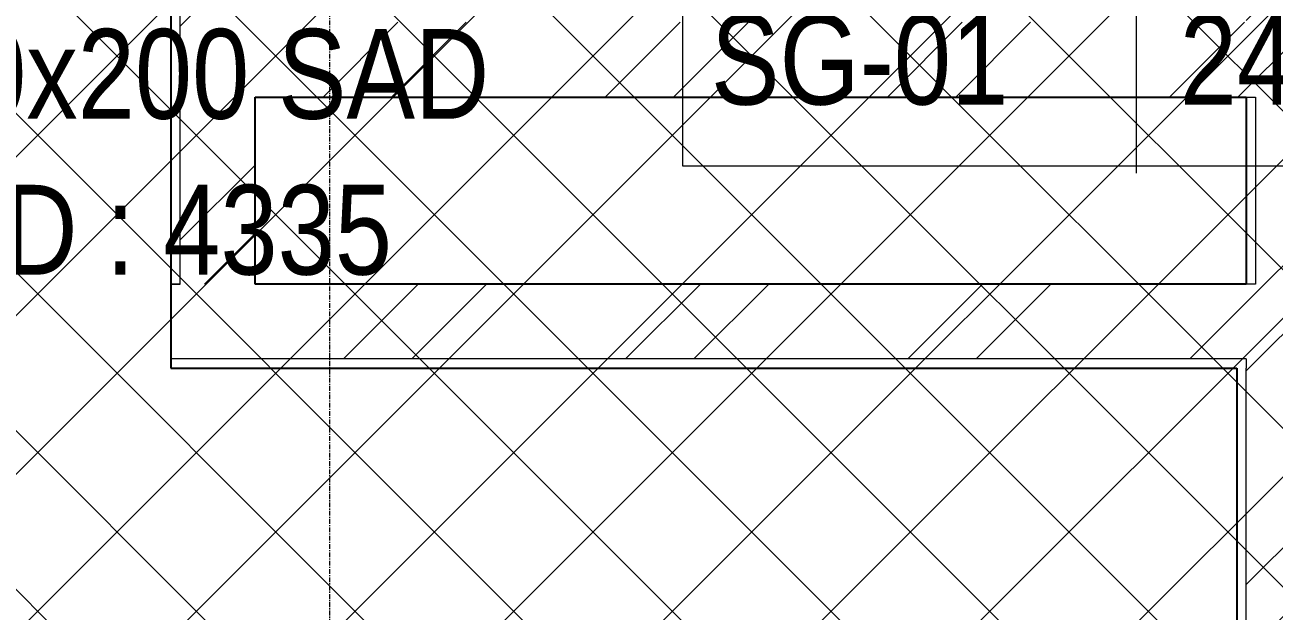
# Model space of a CAD drawing. Header units: inches. Extents: x -83664 to 20107, y -47222 to 19398.
# Drawn here: x -37787 to -34446, y -16489 to -14922 of the extents above; entities that cross this region are included whole.
import ezdxf

# ---------------------------------------------------------------- set-up
doc = ezdxf.new("R2010")
doc.units = ezdxf.units.IN
doc.header["$MEASUREMENT"] = 0
doc.linetypes.add('Grid Line', pattern=[22.225, 12.7, -3.175, 3.175, -3.175])
doc.layers.add('A-DETL', color=7, linetype='Continuous', lineweight=18, true_color=0x00a600)
for name, color, linetype, lineweight in [('A-DETL-GENF', 7, 'Continuous', 9), ('A-WALL', 7, 'Continuous', 9), ('A-WALL-PATT', 7, 'Continuous', 25), ('G-ANNO-TEXT', 7, 'Continuous', 9), ('M-HVAC-DUCT-IDEN', 7, 'Continuous', 18), ('S-GRID', 7, 'Continuous', 9)]:
    doc.layers.add(name, color=color, linetype=linetype, lineweight=lineweight)
doc.styles.add('Arial Narrow_21', font='ARIALN.TTF', dxfattribs={"height": 240})
pattern_1 = [(45, (0, 0), (-377.1708, 377.1708), []), (45, (0, 571.5), (-377.1708, 377.1708), [])]
pattern_2 = [(0, (0, 0), (1219.2, 304.8), [50.292, -864.108, 50.292, -864.108, -4876.8]), (0, (0, 0), (1219.2, 304.8), [-1828.8, 50.292, -1778.508, 50.292, -864.108, -2133.6]), (0, (0, 0), (1219.2, 304.8), [-4572, 50.292, -559.308, 50.292, -1473.708]), (120, (457.2, 152.4), (-873.56454, 903.4582), [50.292, -864.108, 50.292, -864.108, -4876.8]), (120, (457.2, 152.4), (-873.56454, 903.4582), [-1828.8, 50.292, -1778.508, 50.292, -864.108, -2133.6]), (120, (457.2, 152.4), (-873.56454, 903.4582), [-4572, 50.292, -559.308, 50.292, -1473.708]), (240, (609.6, 762), (-345.63546, -1208.2582), [50.292, -864.108, 50.292, -864.108, -4876.8]), (240, (609.6, 762), (-345.63546, -1208.2582), [-1828.8, 50.292, -1778.508, 50.292, -864.108, -2133.6]), (240, (609.6, 762), (-345.63546, -1208.2582), [-4572, 50.292, -559.308, 50.292, -1473.708])]

# ---------------------------------------------------------------- blocks, each defined once
blk = doc.blocks.new('SMBZ_Hospital Arch Model_2026_01_29_rvt-1-FIRST FLOOR AC CONDITIONING LAYOUT - PART A')
at = {"layer": 'A-WALL-PATT', "lineweight": 9, "true_color": 0xbbbbbb}
h = blk.add_hatch(dxfattribs=at)
h.set_pattern_fill('FP_12', color=9, style=0, pattern_type=2)
h.set_pattern_definition(pattern_1)
h.paths.add_polyline_path([(117109.4, 83370.2), (117134.4, 83370.2), (117134.4, 85607.7), (116934.4, 85607.7), (116934.4, 83457.7), (116959.4, 83457.7), (116959.4, 83370.2), (117092, 83370.2)])
h = blk.add_hatch(dxfattribs=at)
h.set_pattern_fill('FP_12', color=9, style=0, pattern_type=2)
h.set_pattern_definition(pattern_1)
h.paths.add_polyline_path([(114084.4, 83370.2), (114284.4, 83370.2), (114284.4, 84845.6), (114209.4, 84845.6), (114209.4, 84592.3), (114084.4, 84592.3), (114084.4, 83764.1)])
h.paths.add_polyline_path([(114096.2, 83764.1), (114096.2, 84088.1), (114246.2, 84088.1), (114246.2, 83764.1), (114240.2, 83764.1)])
h = blk.add_hatch(dxfattribs=at)
h.set_pattern_fill('FP_12', color=9, style=0, pattern_type=2)
h.set_pattern_definition(pattern_1)
h.paths.add_polyline_path([(115509.7, 83257.7), (116959.4, 83257.7), (116959.4, 83457.7), (114284.4, 83457.7), (114284.4, 83257.7), (114718.6, 83257.7)])
h = blk.add_hatch(dxfattribs=at)
h.set_pattern_fill('FP_12', color=9, style=0, pattern_type=2)
h.set_pattern_definition(pattern_1)
h.paths.add_polyline_path([(114284.4, 82757.7), (114284.4, 83370.2), (114084.4, 83370.2), (114084.4, 82757.7), (114171.9, 82757.7)])
h = blk.add_hatch(dxfattribs=at)
h.set_pattern_fill('FP_12', color=9, style=0, pattern_type=2)
h.set_pattern_definition(pattern_1)
h.paths.add_polyline_path([(117092, 82557.7), (117109.4, 82557.7), (117109.4, 83370.2), (116959.4, 83370.2), (116959.4, 82557.7)])
h = blk.add_hatch(dxfattribs=at)
h.set_pattern_fill('FP_12', color=9, style=0, pattern_type=2)
h.set_pattern_definition(pattern_1)
h.paths.add_polyline_path([(116934.4, 82557.7), (116959.4, 82557.7), (116959.4, 82757.7), (114171.9, 82757.7), (114171.9, 82557.7)])
h = blk.add_hatch(dxfattribs=at)
h.set_pattern_fill('FP_13', color=9, style=0, pattern_type=2)
h.set_pattern_definition(pattern_2)
h.paths.add_polyline_path([(116909.4, 82532.7), (116934.4, 82532.7), (116934.4, 82557.7), (114171.9, 82557.7), (114171.9, 82532.7)])
h = blk.add_hatch(dxfattribs=at)
h.set_pattern_fill('FP_12', color=9, style=0, pattern_type=2)
h.set_pattern_definition(pattern_1)
h.paths.add_polyline_path([(116934.4, 79582.7), (117134.4, 79582.7), (117134.4, 82557.7), (116934.4, 82557.7), (116934.4, 79607.7)])
h = blk.add_hatch(dxfattribs=at)
h.set_pattern_fill('FP_13', color=9, style=0, pattern_type=2)
h.set_pattern_definition(pattern_2)
h.paths.add_polyline_path([(116934.4, 79607.7), (116934.4, 82532.7), (116909.4, 82532.7), (116909.4, 79607.7)])
at = {"layer": 'A-WALL', "color": 9, "lineweight": 25, "true_color": 0xbbbbbb}
for p, q in [((114059.4, 84845.6), (114059.4, 83370.2)), ((114059.4, 83370.2), (114059.4, 82757.7)), ((114284.4, 83257.7), (116934.4, 83257.7)), ((114284.4, 82757.7), (114284.4, 83257.7)), ((116934.4, 83257.7), (116934.4, 82757.7)), ((114059.4, 82757.7), (114059.4, 82532.7)), ((116934.4, 82757.7), (114284.4, 82757.7)), ((114059.4, 82532.7), (114171.9, 82532.7)), ((114171.9, 82532.7), (116909.4, 82532.7)), ((116909.4, 82532.7), (116909.4, 79607.7))]:
    blk.add_line(p, q, dxfattribs=at)
at = {"layer": 'A-WALL', "color": 9, "true_color": 0xbbbbbb}
for p, q in [((114084.4, 83370.2), (114084.4, 84845.6)), ((114059.4, 83982.7), (114059.4, 83370.2)), ((114059.4, 83370.2), (114059.4, 82757.7)), ((114084.4, 82757.7), (114084.4, 83370.2)), ((114284.4, 83257.7), (116934.4, 83257.7)), ((114284.4, 82757.7), (114284.4, 83257.7)), ((116934.4, 83257.7), (116959.4, 83257.7)), ((116934.4, 83257.7), (116934.4, 82757.7)), ((116959.4, 83257.7), (116959.4, 82757.7)), ((114059.4, 82757.7), (114084.4, 82757.7)), ((114084.4, 82757.7), (114059.4, 82757.7)), ((114059.4, 82532.7), (114059.4, 82757.7)), ((116934.4, 82757.7), (114284.4, 82757.7)), ((116959.4, 82757.7), (116934.4, 82757.7)), ((114171.9, 82557.7), (114059.4, 82557.7)), ((116934.4, 82557.7), (114171.9, 82557.7)), ((116934.4, 82557.7), (116934.4, 82532.7)), ((114059.4, 82532.7), (114171.9, 82532.7)), ((114171.9, 82532.7), (116909.4, 82532.7)), ((116909.4, 82532.7), (116909.4, 79607.7)), ((116934.4, 79607.7), (116934.4, 82532.7))]:
    blk.add_line(p, q, dxfattribs=at)

msp = doc.modelspace()

# ---------------------------------------------------------------- hatches: boundary and pattern name
at = {"layer": 'A-DETL-GENF', "true_color": 0xff0000}
h = msp.add_hatch(dxfattribs=at)
h.set_pattern_fill('FP_59', color=1, style=0, pattern_type=2)
h.set_pattern_definition([(45, (-151456.65, -98372.2), (-212.13203, 212.13203), []), (135, (-151456.65, -98372.2), (-212.13203, -212.13203), [])])
h.paths.add_polyline_path([(-62993, -37189.5), (-27297.3, -37189.5), (-27297.3, -98.4), (-62993, -98.4), (-62993, -33333)])

# ---------------------------------------------------------------- linework, layer by layer
at = {"layer": 'A-DETL', "color": 7, "lineweight": 9}
msp.add_line((-34816.3, -14318.2), (-34816.3, -15318.2), dxfattribs=at)
at = {"layer": 'G-ANNO-TEXT', "flags": 128}
msp.add_lwpolyline([(-36028.4, -14315.2), (-33754.4, -14315.2), (-33754.4, -15299.2), (-36028.4, -15299.2)], close=True, dxfattribs=at)
at = {"layer": 'S-GRID', "color": 254, "linetype": 'Grid Line', "true_color": 0xdcdcdc}
msp.add_line((-36972.3, -44103.7), (-36972.3, 15149.1), dxfattribs=at)

# ---------------------------------------------------------------- block references
at = {"lineweight": 5}
msp.add_blockref('SMBZ_Hospital Arch Model_2026_01_29_rvt-1-FIRST FLOOR AC CONDITIONING LAYOUT - PART A', (-151456.7, -98372.2), dxfattribs=at)

# ---------------------------------------------------------------- texts
at = {"layer": 'G-ANNO-TEXT', "insert": (-35953.4, -14894.4), "char_height": 240, "width": 2561.392, "attachment_point": 1, "style": 'Arial Narrow_21'}
msp.add_mtext('SG-01      24 NC', dxfattribs=at)
at = {"layer": 'M-HVAC-DUCT-IDEN', "lineweight": 9, "char_height": 240, "attachment_point": 1, "style": 'Arial Narrow_21'}
for s, insert, width in [('250x200 SAD', (-38242.6, -14932.3), 2128.48), ('BOD : 4335', (-38242.6, -15349), 1803.797)]:
    msp.add_mtext(s, dxfattribs=dict(at, insert=insert, width=width))

doc.saveas('drawing.dxf')
